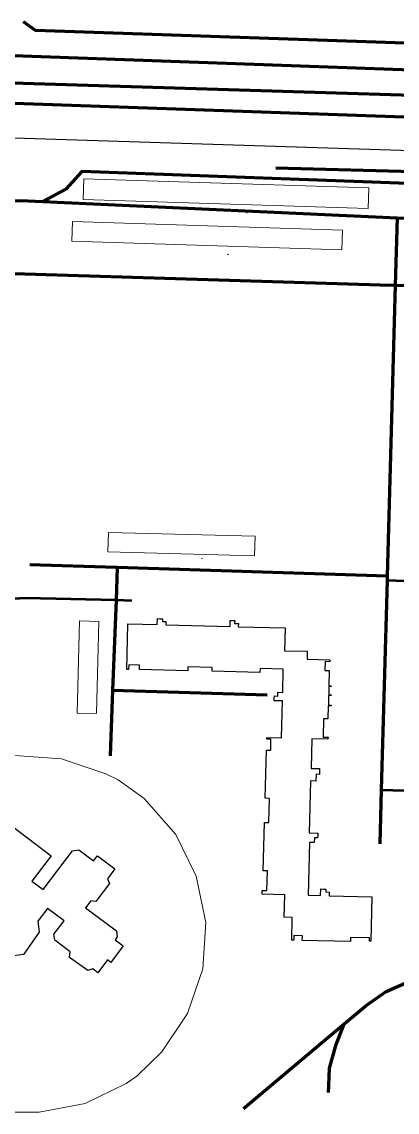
# Model space of a CAD drawing. Header units: centimetres. Extents: x 26.9 to 124.4, y 28.5 to 87.2.
# Drawn here: x 72.9 to 90.2, y 36.9 to 87.2 of the extents above; entities that cross this region are included whole.
import ezdxf
from ezdxf.lldxf.tags import DXFTag

# ---------------------------------------------------------------- set-up
doc = ezdxf.new("R2010")
doc.units = ezdxf.units.CM
doc.header["$MEASUREMENT"] = 0
doc.header["$XCLIPFRAME"] = 0
doc.layers.add('layer 1', color=7, linetype='Continuous')
tags = doc.linetypes.add('New Line13', pattern=[0.5, 0.1, -0.2, 0.1, -0.1]).pattern_tags.tags
tags[10:11] = [DXFTag(74, 4), DXFTag(75, 0), DXFTag(340, '0'), DXFTag(46, 1.0), DXFTag(50, 0.0), DXFTag(44, 0.0), DXFTag(45, 0.0)]
tags[8:9] = [DXFTag(74, 4), DXFTag(75, 0), DXFTag(340, '0'), DXFTag(46, 1.0), DXFTag(50, 0.0), DXFTag(44, 0.0), DXFTag(45, 0.0)]
tags[6:7] = [DXFTag(74, 4), DXFTag(75, 0), DXFTag(340, '0'), DXFTag(46, 1.0), DXFTag(50, 0.0), DXFTag(44, 0.0), DXFTag(45, 0.0)]
tags[4:5] = [DXFTag(74, 4), DXFTag(75, 0), DXFTag(340, '0'), DXFTag(46, 1.0), DXFTag(50, 0.0), DXFTag(44, 0.0), DXFTag(45, 0.0)]
tags = doc.linetypes.add('New Line3', pattern=[0.5, 0.1, -0.2, 0.1, -0.1]).pattern_tags.tags
tags[10:11] = [DXFTag(74, 4), DXFTag(75, 0), DXFTag(340, '0'), DXFTag(46, 1.0), DXFTag(50, 0.0), DXFTag(44, 0.0), DXFTag(45, 0.0)]
tags[8:9] = [DXFTag(74, 4), DXFTag(75, 0), DXFTag(340, '0'), DXFTag(46, 1.0), DXFTag(50, 0.0), DXFTag(44, 0.0), DXFTag(45, 0.0)]
tags[6:7] = [DXFTag(74, 4), DXFTag(75, 0), DXFTag(340, '0'), DXFTag(46, 1.0), DXFTag(50, 0.0), DXFTag(44, 0.0), DXFTag(45, 0.0)]
tags[4:5] = [DXFTag(74, 4), DXFTag(75, 0), DXFTag(340, '0'), DXFTag(46, 1.0), DXFTag(50, 0.0), DXFTag(44, 0.0), DXFTag(45, 0.0)]
tags = doc.linetypes.add('New Line5', pattern=[0.5, 0.1, -0.2, 0.1, -0.1]).pattern_tags.tags
tags[10:11] = [DXFTag(74, 4), DXFTag(75, 0), DXFTag(340, '0'), DXFTag(46, 1.0), DXFTag(50, 0.0), DXFTag(44, 0.0), DXFTag(45, 0.0)]
tags[8:9] = [DXFTag(74, 4), DXFTag(75, 0), DXFTag(340, '0'), DXFTag(46, 1.0), DXFTag(50, 0.0), DXFTag(44, 0.0), DXFTag(45, 0.0)]
tags[6:7] = [DXFTag(74, 4), DXFTag(75, 0), DXFTag(340, '0'), DXFTag(46, 1.0), DXFTag(50, 0.0), DXFTag(44, 0.0), DXFTag(45, 0.0)]
tags[4:5] = [DXFTag(74, 4), DXFTag(75, 0), DXFTag(340, '0'), DXFTag(46, 1.0), DXFTag(50, 0.0), DXFTag(44, 0.0), DXFTag(45, 0.0)]
picture_1 = doc.add_image_def('image28.jpg', size_in_pixel=(25, 33))
picture_2 = doc.add_image_def('image29.jpg', size_in_pixel=(25, 33))
picture_3 = doc.add_image_def('image37.jpg', size_in_pixel=(25, 33))
picture_4 = doc.add_image_def('image46.jpg', size_in_pixel=(25, 33))

msp = doc.modelspace()

# ---------------------------------------------------------------- linework, layer by layer
at = {"layer": 'layer 1', "color": 7, "lineweight": 120}
for points, knots in [([(118.405, 85.247), (118.405, 85.247), (73.51, 86.793), (73.51, 86.793), (73.51, 86.793), (73.51, 86.793), (72.956, 87.194), (72.956, 87.194)], [0, 0, 0, 0, 0.333333, 0.333333, 0.333333, 0.333333, 1, 1, 1, 1]), ([(119.642, 78.683), (119.642, 78.683), (109.536, 79.029), (109.536, 79.029), (109.536, 79.029), (109.536, 79.029), (75.654, 80.284), (75.654, 80.284), (75.654, 80.284), (75.654, 80.284), (74.906, 79.465), (74.906, 79.465), (74.906, 79.465), (74.906, 79.465), (73.855, 78.901), (73.855, 78.901)], [0, 0, 0, 0, 0.2, 0.2, 0.2, 0.2, 0.4, 0.4, 0.4, 0.4, 0.6, 0.6, 0.6, 0.6, 1, 1, 1, 1]), ([(33.623, 76.309), (33.623, 76.309), (35.401, 76.393), (35.401, 76.393), (35.401, 76.393), (35.401, 76.393), (38.679, 76.619), (38.679, 76.619), (38.679, 76.619), (38.679, 76.619), (46.689, 76.371), (46.689, 76.371), (46.689, 76.371), (46.689, 76.371), (65.884, 75.78), (65.884, 75.78), (65.884, 75.78), (65.884, 75.78), (70.02, 75.645), (70.02, 75.645), (70.02, 75.645), (70.02, 75.645), (89.423, 75.052), (89.423, 75.052), (89.423, 75.052), (89.423, 75.052), (90.117, 75.031), (90.117, 75.031), (90.117, 75.031), (90.117, 75.031), (91.102, 75), (91.102, 75), (91.102, 75), (91.102, 75), (100.907, 74.697), (100.907, 74.697), (100.907, 74.697), (100.907, 74.697), (106.338, 74.53), (106.338, 74.53), (106.338, 74.53), (106.338, 74.53), (120.588, 73.664), (120.588, 73.664)], [0, 0, 0, 0, 0.083333, 0.083333, 0.083333, 0.083333, 0.166667, 0.166667, 0.166667, 0.166667, 0.25, 0.25, 0.25, 0.25, 0.333333, 0.333333, 0.333333, 0.333333, 0.416667, 0.416667, 0.416667, 0.416667, 0.5, 0.5, 0.5, 0.5, 0.583333, 0.583333, 0.583333, 0.583333, 0.666667, 0.666667, 0.666667, 0.666667, 0.75, 0.75, 0.75, 0.75, 0.833333, 0.833333, 0.833333, 0.833333, 1, 1, 1, 1]), ([(83.116, 37.02), (83.116, 37.02), (87.761, 40.929), (87.761, 40.929), (87.761, 40.929), (87.761, 40.929), (88.78, 41.787), (88.78, 41.787), (88.78, 41.787), (88.78, 41.787), (89.701, 42.427), (89.701, 42.427), (89.701, 42.427), (89.701, 42.427), (90.579, 42.806), (90.579, 42.806), (90.579, 42.806), (90.579, 42.806), (91.843, 43.005), (91.843, 43.005), (91.843, 43.005), (91.843, 43.005), (91.936, 43.021), (91.936, 43.021), (91.936, 43.021), (91.936, 43.021), (96.122, 42.916), (96.122, 42.916), (96.122, 42.916), (96.122, 42.916), (98.586, 42.855), (98.586, 42.855), (98.586, 42.855), (98.586, 42.855), (103.202, 42.739), (103.202, 42.739), (103.202, 42.739), (103.202, 42.739), (109.815, 42.245), (109.815, 42.245), (109.815, 42.245), (109.815, 42.245), (109.981, 42.084), (109.981, 42.084)], [0, 0, 0, 0, 0.083333, 0.083333, 0.083333, 0.083333, 0.166667, 0.166667, 0.166667, 0.166667, 0.25, 0.25, 0.25, 0.25, 0.333333, 0.333333, 0.333333, 0.333333, 0.416667, 0.416667, 0.416667, 0.416667, 0.5, 0.5, 0.5, 0.5, 0.583333, 0.583333, 0.583333, 0.583333, 0.666667, 0.666667, 0.666667, 0.666667, 0.75, 0.75, 0.75, 0.75, 0.833333, 0.833333, 0.833333, 0.833333, 1, 1, 1, 1]), ([(87.04, 37.759), (87.04, 37.759), (87.052, 38.075), (87.052, 38.075), (87.052, 38.075), (87.052, 38.075), (87.086, 38.88), (87.086, 38.88), (87.086, 38.88), (87.086, 38.88), (87.397, 39.976), (87.397, 39.976), (87.397, 39.976), (87.397, 39.976), (87.761, 40.929), (87.761, 40.929)], [0, 0, 0, 0, 0.2, 0.2, 0.2, 0.2, 0.4, 0.4, 0.4, 0.4, 0.6, 0.6, 0.6, 0.6, 1, 1, 1, 1])]:
    msp.add_open_spline(points, degree=3, knots=knots, dxfattribs=at)
at = {"layer": 'layer 1', "color": 44, "lineweight": 211}
for points in [[(118.647, 83.96), (118.647, 83.96), (70.333, 85.7), (70.333, 85.7)], [(70.32, 83.52), (70.32, 83.52), (119.052, 81.811), (119.052, 81.811)]]:
    msp.add_open_spline(points, degree=3, dxfattribs=at)
at = {"layer": 'layer 1', "color": 41, "lineweight": 211}
for points in [[(118.647, 83.96), (118.647, 83.96), (70.333, 85.7), (70.333, 85.7)], [(70.32, 83.52), (70.32, 83.52), (119.052, 81.811), (119.052, 81.811)]]:
    msp.add_open_spline(points, degree=3, dxfattribs=at)
at = {"layer": 'layer 1', "color": 7, "lineweight": 70}
msp.add_open_spline([(118.84, 82.937), (118.84, 82.937), (59.959, 84.744), (59.959, 84.744)], degree=3, dxfattribs=at)
msp.add_open_spline([(118.84, 82.937), (118.84, 82.937), (59.959, 84.744), (59.959, 84.744)], degree=3, dxfattribs=at)
at = {"layer": 'layer 1', "color": 9, "lineweight": 25}
msp.add_open_spline([(119.332, 80.33), (119.332, 80.33), (71.539, 81.85), (71.539, 81.85), (71.539, 81.85), (71.539, 81.85), (49.501, 82.772), (49.501, 82.772)], degree=3, knots=[0, 0, 0, 0, 0.333333, 0.333333, 0.333333, 0.333333, 1, 1, 1, 1], dxfattribs=at)
at = {"layer": 'layer 1', "color": 96, "lineweight": 211}
msp.add_open_spline([(84.605, 80.459), (84.605, 80.459), (103.071, 79.963), (103.071, 79.963)], degree=3, dxfattribs=at)
at = {"layer": 'layer 1', "color": 9, "lineweight": 211}
for points, knots in [([(39.06, 79.725), (39.06, 79.725), (65.695, 79.05), (65.695, 79.05), (65.695, 79.05), (65.695, 79.05), (70.108, 78.884), (70.108, 78.884), (70.108, 78.884), (70.108, 78.884), (72.8, 78.945), (72.8, 78.945), (72.8, 78.945), (72.8, 78.945), (73.855, 78.901), (73.855, 78.901), (73.855, 78.901), (73.855, 78.901), (90.203, 78.144), (90.203, 78.144), (90.203, 78.144), (90.203, 78.144), (93.857, 78.03), (93.857, 78.03), (93.857, 78.03), (93.857, 78.03), (100.314, 77.832), (100.314, 77.832), (100.314, 77.832), (100.314, 77.832), (106.423, 77.643), (106.423, 77.643), (106.423, 77.643), (106.423, 77.643), (120.009, 76.736), (120.009, 76.736)], [0, 0, 0, 0, 0.1, 0.1, 0.1, 0.1, 0.2, 0.2, 0.2, 0.2, 0.3, 0.3, 0.3, 0.3, 0.4, 0.4, 0.4, 0.4, 0.5, 0.5, 0.5, 0.5, 0.6, 0.6, 0.6, 0.6, 0.7, 0.7, 0.7, 0.7, 0.8, 0.8, 0.8, 0.8, 1, 1, 1, 1]), ([(90.203, 78.144), (90.203, 78.144), (90.117, 75.031), (90.117, 75.031), (90.117, 75.031), (90.117, 75.031), (89.946, 68.857), (89.946, 68.857), (89.946, 68.857), (89.946, 68.857), (89.746, 61.602), (89.746, 61.602), (89.746, 61.602), (89.746, 61.602), (89.74, 61.403), (89.74, 61.403), (89.74, 61.403), (89.74, 61.403), (89.474, 51.73), (89.474, 51.73), (89.474, 51.73), (89.474, 51.73), (89.406, 49.248), (89.406, 49.248)], [0, 0, 0, 0, 0.142857, 0.142857, 0.142857, 0.142857, 0.285714, 0.285714, 0.285714, 0.285714, 0.428571, 0.428571, 0.428571, 0.428571, 0.571429, 0.571429, 0.571429, 0.571429, 0.714286, 0.714286, 0.714286, 0.714286, 1, 1, 1, 1]), ([(89.746, 61.602), (89.746, 61.602), (77.286, 62.002), (77.286, 62.002), (77.286, 62.002), (77.286, 62.002), (76.742, 62.019), (76.742, 62.019), (76.742, 62.019), (76.742, 62.019), (73.241, 62.131), (73.241, 62.131)], [0, 0, 0, 0, 0.25, 0.25, 0.25, 0.25, 0.5, 0.5, 0.5, 0.5, 1, 1, 1, 1]), ([(77.286, 62.002), (77.286, 62.002), (77.228, 60.487), (77.228, 60.487), (77.228, 60.487), (77.228, 60.487), (77.068, 56.334), (77.068, 56.334), (77.068, 56.334), (77.068, 56.334), (76.952, 53.31), (76.952, 53.31)], [0, 0, 0, 0, 0.25, 0.25, 0.25, 0.25, 0.5, 0.5, 0.5, 0.5, 1, 1, 1, 1])]:
    msp.add_open_spline(points, degree=3, knots=knots, dxfattribs=at)
at = {"layer": 'layer 1', "color": 7, "lineweight": 211}
for points, knots in [([(39.06, 79.725), (39.06, 79.725), (65.695, 79.05), (65.695, 79.05), (65.695, 79.05), (65.695, 79.05), (70.108, 78.884), (70.108, 78.884), (70.108, 78.884), (70.108, 78.884), (72.8, 78.945), (72.8, 78.945), (72.8, 78.945), (72.8, 78.945), (73.855, 78.901), (73.855, 78.901), (73.855, 78.901), (73.855, 78.901), (90.203, 78.144), (90.203, 78.144), (90.203, 78.144), (90.203, 78.144), (93.857, 78.03), (93.857, 78.03), (93.857, 78.03), (93.857, 78.03), (100.314, 77.832), (100.314, 77.832), (100.314, 77.832), (100.314, 77.832), (106.423, 77.643), (106.423, 77.643), (106.423, 77.643), (106.423, 77.643), (120.009, 76.736), (120.009, 76.736)], [0, 0, 0, 0, 0.1, 0.1, 0.1, 0.1, 0.2, 0.2, 0.2, 0.2, 0.3, 0.3, 0.3, 0.3, 0.4, 0.4, 0.4, 0.4, 0.5, 0.5, 0.5, 0.5, 0.6, 0.6, 0.6, 0.6, 0.7, 0.7, 0.7, 0.7, 0.8, 0.8, 0.8, 0.8, 1, 1, 1, 1]), ([(90.203, 78.144), (90.203, 78.144), (90.117, 75.031), (90.117, 75.031), (90.117, 75.031), (90.117, 75.031), (89.946, 68.857), (89.946, 68.857), (89.946, 68.857), (89.946, 68.857), (89.746, 61.602), (89.746, 61.602), (89.746, 61.602), (89.746, 61.602), (89.74, 61.403), (89.74, 61.403), (89.74, 61.403), (89.74, 61.403), (89.474, 51.73), (89.474, 51.73), (89.474, 51.73), (89.474, 51.73), (89.406, 49.248), (89.406, 49.248)], [0, 0, 0, 0, 0.142857, 0.142857, 0.142857, 0.142857, 0.285714, 0.285714, 0.285714, 0.285714, 0.428571, 0.428571, 0.428571, 0.428571, 0.571429, 0.571429, 0.571429, 0.571429, 0.714286, 0.714286, 0.714286, 0.714286, 1, 1, 1, 1]), ([(89.746, 61.602), (89.746, 61.602), (77.286, 62.002), (77.286, 62.002), (77.286, 62.002), (77.286, 62.002), (76.742, 62.019), (76.742, 62.019), (76.742, 62.019), (76.742, 62.019), (73.241, 62.131), (73.241, 62.131)], [0, 0, 0, 0, 0.25, 0.25, 0.25, 0.25, 0.5, 0.5, 0.5, 0.5, 1, 1, 1, 1]), ([(77.286, 62.002), (77.286, 62.002), (77.228, 60.487), (77.228, 60.487), (77.228, 60.487), (77.228, 60.487), (77.068, 56.334), (77.068, 56.334), (77.068, 56.334), (77.068, 56.334), (76.952, 53.31), (76.952, 53.31)], [0, 0, 0, 0, 0.25, 0.25, 0.25, 0.25, 0.5, 0.5, 0.5, 0.5, 1, 1, 1, 1])]:
    msp.add_open_spline(points, degree=3, knots=knots, dxfattribs=at)
at = {"layer": 'layer 1', "color": 35, "lineweight": 9}
for points in [[(75.707, 78.993), (75.707, 78.993), (88.87, 78.579), (88.87, 78.579), (88.87, 78.579), (88.87, 78.579), (88.9, 79.527), (88.9, 79.527), (88.9, 79.527), (88.9, 79.527), (75.737, 79.941), (75.737, 79.941), (75.737, 79.941), (75.737, 79.941), (75.707, 78.993), (75.707, 78.993)], [(75.188, 77.062), (75.188, 77.062), (87.66, 76.669), (87.66, 76.669), (87.66, 76.669), (87.66, 76.669), (87.687, 77.575), (87.687, 77.575), (87.687, 77.575), (87.687, 77.575), (75.216, 77.968), (75.216, 77.968), (75.216, 77.968), (75.216, 77.968), (75.188, 77.062), (75.188, 77.062)], [(76.854, 62.72), (76.854, 62.72), (83.622, 62.547), (83.622, 62.547), (83.622, 62.547), (83.622, 62.547), (83.645, 63.445), (83.645, 63.445), (83.645, 63.445), (83.645, 63.445), (76.878, 63.618), (76.878, 63.618), (76.878, 63.618), (76.878, 63.618), (76.854, 62.72), (76.854, 62.72)], [(75.437, 55.282), (75.437, 55.282), (76.327, 55.259), (76.327, 55.259), (76.327, 55.259), (76.327, 55.259), (76.436, 59.513), (76.436, 59.513), (76.436, 59.513), (76.436, 59.513), (75.544, 59.536), (75.544, 59.536), (75.544, 59.536), (75.544, 59.536), (75.437, 55.282), (75.437, 55.282)]]:
    msp.add_open_spline(points, degree=3, knots=[0, 0, 0, 0, 0.2, 0.2, 0.2, 0.2, 0.4, 0.4, 0.4, 0.4, 0.6, 0.6, 0.6, 0.6, 1, 1, 1, 1], dxfattribs=at)
at = {"layer": 'layer 1', "color": 11, "linetype": 'New Line3', "lineweight": 53}
msp.add_open_spline([(94.831, 61.221), (94.831, 61.221), (92.983, 61.272), (92.983, 61.272), (92.983, 61.272), (92.983, 61.272), (90.546, 61.37), (90.546, 61.37), (90.546, 61.37), (90.546, 61.37), (89.74, 61.403), (89.74, 61.403)], degree=3, knots=[0, 0, 0, 0, 0.25, 0.25, 0.25, 0.25, 0.5, 0.5, 0.5, 0.5, 1, 1, 1, 1], dxfattribs=at)
at = {"layer": 'layer 1', "color": 11, "linetype": 'New Line13', "lineweight": 53}
msp.add_open_spline([(77.961, 60.455), (77.961, 60.455), (77.228, 60.487), (77.228, 60.487), (77.228, 60.487), (77.228, 60.487), (73.049, 60.592), (73.049, 60.592), (73.049, 60.592), (73.049, 60.592), (71.925, 60.528), (71.925, 60.528), (71.925, 60.528), (71.925, 60.528), (70.476, 60.307), (70.476, 60.307), (70.476, 60.307), (70.476, 60.307), (69.284, 59.966), (69.284, 59.966), (69.284, 59.966), (69.284, 59.966), (67.903, 59.363), (67.903, 59.363), (67.903, 59.363), (67.903, 59.363), (66.455, 58.481), (66.455, 58.481), (66.455, 58.481), (66.455, 58.481), (65.905, 58.019), (65.905, 58.019), (65.905, 58.019), (65.905, 58.019), (57.405, 49.003), (57.405, 49.003), (57.405, 49.003), (57.405, 49.003), (56.603, 48.153), (56.603, 48.153)], degree=3, knots=[0, 0, 0, 0, 0.090909, 0.090909, 0.090909, 0.090909, 0.181818, 0.181818, 0.181818, 0.181818, 0.272727, 0.272727, 0.272727, 0.272727, 0.363636, 0.363636, 0.363636, 0.363636, 0.454545, 0.454545, 0.454545, 0.454545, 0.545455, 0.545455, 0.545455, 0.545455, 0.636364, 0.636364, 0.636364, 0.636364, 0.727273, 0.727273, 0.727273, 0.727273, 0.818182, 0.818182, 0.818182, 0.818182, 1, 1, 1, 1], dxfattribs=at)
at = {"layer": 'layer 1', "color": 253, "lineweight": 25}
for points, knots in [([(77.728, 57.289), (77.728, 57.289), (77.811, 57.287), (77.811, 57.287), (77.811, 57.287), (77.811, 57.287), (77.816, 57.502), (77.816, 57.502), (77.816, 57.502), (77.816, 57.502), (78.31, 57.49), (78.31, 57.49), (78.31, 57.49), (78.31, 57.49), (78.304, 57.289), (78.304, 57.289), (78.304, 57.289), (78.304, 57.289), (80.539, 57.234), (80.539, 57.234), (80.539, 57.234), (80.539, 57.234), (80.546, 57.418), (80.546, 57.418), (80.546, 57.418), (80.546, 57.418), (81.665, 57.39), (81.665, 57.39), (81.665, 57.39), (81.665, 57.39), (81.661, 57.208), (81.661, 57.208), (81.661, 57.208), (81.661, 57.208), (83.874, 57.153), (83.874, 57.153), (83.874, 57.153), (83.874, 57.153), (83.878, 57.337), (83.878, 57.337), (83.878, 57.337), (83.878, 57.337), (84.951, 57.31), (84.951, 57.31), (84.951, 57.31), (84.951, 57.31), (84.924, 56.238), (84.924, 56.238), (84.924, 56.238), (84.924, 56.238), (84.7, 56.243), (84.7, 56.243), (84.7, 56.243), (84.7, 56.243), (84.695, 56.065), (84.695, 56.065), (84.695, 56.065), (84.695, 56.065), (84.539, 56.069), (84.539, 56.069), (84.539, 56.069), (84.539, 56.069), (84.536, 55.976), (84.536, 55.976), (84.536, 55.976), (84.536, 55.976), (84.533, 55.853), (84.533, 55.853), (84.533, 55.853), (84.533, 55.853), (84.915, 55.844), (84.915, 55.844), (84.915, 55.844), (84.915, 55.844), (84.874, 54.132), (84.874, 54.132), (84.874, 54.132), (84.874, 54.132), (84.197, 54.149), (84.197, 54.149), (84.197, 54.149), (84.197, 54.149), (84.195, 54.073), (84.195, 54.073), (84.195, 54.073), (84.195, 54.073), (84.382, 54.069), (84.382, 54.069), (84.382, 54.069), (84.382, 54.069), (84.37, 53.561), (84.37, 53.561), (84.37, 53.561), (84.37, 53.561), (84.169, 53.566), (84.169, 53.566), (84.169, 53.566), (84.169, 53.566), (84.114, 51.347), (84.114, 51.347), (84.114, 51.347), (84.114, 51.347), (84.309, 51.341), (84.309, 51.341), (84.309, 51.341), (84.309, 51.341), (84.281, 50.224), (84.281, 50.224), (84.281, 50.224), (84.281, 50.224), (84.078, 50.229), (84.078, 50.229), (84.078, 50.229), (84.078, 50.229), (84.024, 47.995), (84.024, 47.995), (84.024, 47.995), (84.024, 47.995), (84.218, 47.991), (84.218, 47.991), (84.218, 47.991), (84.218, 47.991), (84.196, 47.084), (84.196, 47.084), (84.196, 47.084), (84.196, 47.084), (83.973, 47.088), (83.973, 47.088), (83.973, 47.088), (83.973, 47.088), (83.969, 46.92), (83.969, 46.92), (83.969, 46.92), (83.969, 46.92), (85.014, 46.895), (85.014, 46.895), (85.014, 46.895), (85.014, 46.895), (84.987, 45.853), (84.987, 45.853), (84.987, 45.853), (84.987, 45.853), (85.365, 45.842), (85.365, 45.842), (85.365, 45.842), (85.365, 45.842), (85.339, 44.804), (85.339, 44.804), (85.339, 44.804), (85.339, 44.804), (85.436, 44.801), (85.436, 44.801), (85.436, 44.801), (85.436, 44.801), (85.441, 45.005), (85.441, 45.005), (85.441, 45.005), (85.441, 45.005), (85.83, 44.996), (85.83, 44.996), (85.83, 44.996), (85.83, 44.996), (85.825, 44.787), (85.825, 44.787), (85.825, 44.787), (85.825, 44.787), (88.056, 44.733), (88.056, 44.733), (88.056, 44.733), (88.056, 44.733), (88.06, 44.926), (88.06, 44.926), (88.06, 44.926), (88.06, 44.926), (88.934, 44.904), (88.934, 44.904), (88.934, 44.904), (88.934, 44.904), (88.929, 44.754), (88.929, 44.754), (88.929, 44.754), (88.929, 44.754), (88.991, 44.754), (88.991, 44.754), (88.991, 44.754), (88.991, 44.754), (89.04, 46.796), (89.04, 46.796), (89.04, 46.796), (89.04, 46.796), (87.067, 46.846), (87.067, 46.846), (87.067, 46.846), (87.067, 46.846), (87.072, 47.019), (87.072, 47.019), (87.072, 47.019), (87.072, 47.019), (86.909, 47.022), (86.909, 47.022), (86.909, 47.022), (86.909, 47.022), (86.912, 47.154), (86.912, 47.154), (86.912, 47.154), (86.912, 47.154), (86.805, 47.155), (86.805, 47.155), (86.805, 47.155), (86.805, 47.155), (86.68, 47.16), (86.68, 47.16), (86.68, 47.16), (86.68, 47.16), (86.672, 46.857), (86.672, 46.857), (86.672, 46.857), (86.672, 46.857), (86.106, 46.872), (86.106, 46.872), (86.106, 46.872), (86.106, 46.872), (86.166, 49.303), (86.166, 49.303), (86.166, 49.303), (86.166, 49.303), (86.383, 49.298), (86.383, 49.298), (86.383, 49.298), (86.383, 49.298), (86.389, 49.528), (86.389, 49.528), (86.389, 49.528), (86.389, 49.528), (86.536, 49.525), (86.536, 49.525), (86.536, 49.525), (86.536, 49.525), (86.538, 49.621), (86.538, 49.621), (86.538, 49.621), (86.538, 49.621), (86.541, 49.742), (86.541, 49.742), (86.541, 49.742), (86.541, 49.742), (86.148, 49.752), (86.148, 49.752), (86.148, 49.752), (86.148, 49.752), (86.207, 52.151), (86.207, 52.151), (86.207, 52.151), (86.207, 52.151), (86.459, 52.144), (86.459, 52.144), (86.459, 52.144), (86.459, 52.144), (86.468, 52.453), (86.468, 52.453), (86.468, 52.453), (86.468, 52.453), (86.617, 52.45), (86.617, 52.45), (86.617, 52.45), (86.617, 52.45), (86.621, 52.586), (86.621, 52.586), (86.621, 52.586), (86.621, 52.586), (86.624, 52.719), (86.624, 52.719), (86.624, 52.719), (86.624, 52.719), (86.233, 52.729), (86.233, 52.729), (86.233, 52.729), (86.233, 52.729), (86.267, 54.099), (86.267, 54.099), (86.267, 54.099), (86.267, 54.099), (87.013, 54.08), (87.013, 54.08), (87.013, 54.08), (87.013, 54.08), (87.015, 54.161), (87.015, 54.161), (87.015, 54.161), (87.015, 54.161), (86.788, 54.165), (86.788, 54.165), (86.788, 54.165), (86.788, 54.165), (86.808, 55.022), (86.808, 55.022), (86.808, 55.022), (86.808, 55.022), (87.011, 55.018), (87.011, 55.018), (87.011, 55.018), (87.011, 55.018), (87.027, 55.621), (87.027, 55.621), (87.027, 55.621), (87.027, 55.621), (87.158, 55.617), (87.158, 55.617), (87.158, 55.617), (87.158, 55.617), (87.159, 55.649), (87.159, 55.649), (87.159, 55.649), (87.159, 55.649), (87.033, 55.653), (87.033, 55.653), (87.033, 55.653), (87.033, 55.653), (87.043, 56.09), (87.043, 56.09), (87.043, 56.09), (87.043, 56.09), (87.155, 56.088), (87.155, 56.088), (87.155, 56.088), (87.155, 56.088), (87.156, 56.121), (87.156, 56.121), (87.156, 56.121), (87.156, 56.121), (87.046, 56.124), (87.046, 56.124), (87.046, 56.124), (87.046, 56.124), (87.055, 56.506), (87.055, 56.506), (87.055, 56.506), (87.055, 56.506), (87.158, 56.503), (87.158, 56.503), (87.158, 56.503), (87.158, 56.503), (87.158, 56.539), (87.158, 56.539), (87.158, 56.539), (87.158, 56.539), (87.052, 56.54), (87.052, 56.54), (87.052, 56.54), (87.052, 56.54), (87.069, 57.239), (87.069, 57.239), (87.069, 57.239), (87.069, 57.239), (86.872, 57.245), (86.872, 57.245), (86.872, 57.245), (86.872, 57.245), (86.882, 57.658), (86.882, 57.658), (86.882, 57.658), (86.882, 57.658), (87.095, 57.653), (87.095, 57.653), (87.095, 57.653), (87.095, 57.653), (87.097, 57.739), (87.097, 57.739), (87.097, 57.739), (87.097, 57.739), (86.047, 57.763), (86.047, 57.763), (86.047, 57.763), (86.047, 57.763), (86.057, 58.135), (86.057, 58.135), (86.057, 58.135), (86.057, 58.135), (85.008, 58.159), (85.008, 58.159), (85.008, 58.159), (85.008, 58.159), (85.034, 59.212), (85.034, 59.212), (85.034, 59.212), (85.034, 59.212), (82.872, 59.266), (82.872, 59.266), (82.872, 59.266), (82.872, 59.266), (82.876, 59.411), (82.876, 59.411), (82.876, 59.411), (82.876, 59.411), (82.704, 59.414), (82.704, 59.414), (82.704, 59.414), (82.704, 59.414), (82.708, 59.553), (82.708, 59.553), (82.708, 59.553), (82.708, 59.553), (82.583, 59.555), (82.583, 59.555), (82.583, 59.555), (82.583, 59.555), (82.497, 59.558), (82.497, 59.558), (82.497, 59.558), (82.497, 59.558), (82.491, 59.277), (82.491, 59.277), (82.491, 59.277), (82.491, 59.277), (79.522, 59.35), (79.522, 59.35), (79.522, 59.35), (79.522, 59.35), (79.525, 59.503), (79.525, 59.503), (79.525, 59.503), (79.525, 59.503), (79.371, 59.507), (79.371, 59.507), (79.371, 59.507), (79.371, 59.507), (79.374, 59.635), (79.374, 59.635), (79.374, 59.635), (79.374, 59.635), (79.249, 59.638), (79.249, 59.638), (79.249, 59.638), (79.249, 59.638), (79.137, 59.64), (79.137, 59.64), (79.137, 59.64), (79.137, 59.64), (79.131, 59.364), (79.131, 59.364), (79.131, 59.364), (79.131, 59.364), (77.78, 59.398), (77.78, 59.398), (77.78, 59.398), (77.78, 59.398), (77.728, 57.289), (77.728, 57.289)], [0, 0, 0, 0, 0.00885, 0.00885, 0.00885, 0.00885, 0.017699, 0.017699, 0.017699, 0.017699, 0.026549, 0.026549, 0.026549, 0.026549, 0.035398, 0.035398, 0.035398, 0.035398, 0.044248, 0.044248, 0.044248, 0.044248, 0.053097, 0.053097, 0.053097, 0.053097, 0.061947, 0.061947, 0.061947, 0.061947, 0.070796, 0.070796, 0.070796, 0.070796, 0.079646, 0.079646, 0.079646, 0.079646, 0.088496, 0.088496, 0.088496, 0.088496, 0.097345, 0.097345, 0.097345, 0.097345, 0.106195, 0.106195, 0.106195, 0.106195, 0.115044, 0.115044, 0.115044, 0.115044, 0.123894, 0.123894, 0.123894, 0.123894, 0.132743, 0.132743, 0.132743, 0.132743, 0.141593, 0.141593, 0.141593, 0.141593, 0.150442, 0.150442, 0.150442, 0.150442, 0.159292, 0.159292, 0.159292, 0.159292, 0.168142, 0.168142, 0.168142, 0.168142, 0.176991, 0.176991, 0.176991, 0.176991, 0.185841, 0.185841, 0.185841, 0.185841, 0.19469, 0.19469, 0.19469, 0.19469, 0.20354, 0.20354, 0.20354, 0.20354, 0.212389, 0.212389, 0.212389, 0.212389, 0.221239, 0.221239, 0.221239, 0.221239, 0.230088, 0.230088, 0.230088, 0.230088, 0.238938, 0.238938, 0.238938, 0.238938, 0.247788, 0.247788, 0.247788, 0.247788, 0.256637, 0.256637, 0.256637, 0.256637, 0.265487, 0.265487, 0.265487, 0.265487, 0.274336, 0.274336, 0.274336, 0.274336, 0.283186, 0.283186, 0.283186, 0.283186, 0.292035, 0.292035, 0.292035, 0.292035, 0.300885, 0.300885, 0.300885, 0.300885, 0.309735, 0.309735, 0.309735, 0.309735, 0.318584, 0.318584, 0.318584, 0.318584, 0.327434, 0.327434, 0.327434, 0.327434, 0.336283, 0.336283, 0.336283, 0.336283, 0.345133, 0.345133, 0.345133, 0.345133, 0.353982, 0.353982, 0.353982, 0.353982, 0.362832, 0.362832, 0.362832, 0.362832, 0.371681, 0.371681, 0.371681, 0.371681, 0.380531, 0.380531, 0.380531, 0.380531, 0.389381, 0.389381, 0.389381, 0.389381, 0.39823, 0.39823, 0.39823, 0.39823, 0.40708, 0.40708, 0.40708, 0.40708, 0.415929, 0.415929, 0.415929, 0.415929, 0.424779, 0.424779, 0.424779, 0.424779, 0.433628, 0.433628, 0.433628, 0.433628, 0.442478, 0.442478, 0.442478, 0.442478, 0.451327, 0.451327, 0.451327, 0.451327, 0.460177, 0.460177, 0.460177, 0.460177, 0.469027, 0.469027, 0.469027, 0.469027, 0.477876, 0.477876, 0.477876, 0.477876, 0.486726, 0.486726, 0.486726, 0.486726, 0.495575, 0.495575, 0.495575, 0.495575, 0.504425, 0.504425, 0.504425, 0.504425, 0.513274, 0.513274, 0.513274, 0.513274, 0.522124, 0.522124, 0.522124, 0.522124, 0.530973, 0.530973, 0.530973, 0.530973, 0.539823, 0.539823, 0.539823, 0.539823, 0.548673, 0.548673, 0.548673, 0.548673, 0.557522, 0.557522, 0.557522, 0.557522, 0.566372, 0.566372, 0.566372, 0.566372, 0.575221, 0.575221, 0.575221, 0.575221, 0.584071, 0.584071, 0.584071, 0.584071, 0.59292, 0.59292, 0.59292, 0.59292, 0.60177, 0.60177, 0.60177, 0.60177, 0.610619, 0.610619, 0.610619, 0.610619, 0.619469, 0.619469, 0.619469, 0.619469, 0.628319, 0.628319, 0.628319, 0.628319, 0.637168, 0.637168, 0.637168, 0.637168, 0.646018, 0.646018, 0.646018, 0.646018, 0.654867, 0.654867, 0.654867, 0.654867, 0.663717, 0.663717, 0.663717, 0.663717, 0.672566, 0.672566, 0.672566, 0.672566, 0.681416, 0.681416, 0.681416, 0.681416, 0.690265, 0.690265, 0.690265, 0.690265, 0.699115, 0.699115, 0.699115, 0.699115, 0.707965, 0.707965, 0.707965, 0.707965, 0.716814, 0.716814, 0.716814, 0.716814, 0.725664, 0.725664, 0.725664, 0.725664, 0.734513, 0.734513, 0.734513, 0.734513, 0.743363, 0.743363, 0.743363, 0.743363, 0.752212, 0.752212, 0.752212, 0.752212, 0.761062, 0.761062, 0.761062, 0.761062, 0.769912, 0.769912, 0.769912, 0.769912, 0.778761, 0.778761, 0.778761, 0.778761, 0.787611, 0.787611, 0.787611, 0.787611, 0.79646, 0.79646, 0.79646, 0.79646, 0.80531, 0.80531, 0.80531, 0.80531, 0.814159, 0.814159, 0.814159, 0.814159, 0.823009, 0.823009, 0.823009, 0.823009, 0.831858, 0.831858, 0.831858, 0.831858, 0.840708, 0.840708, 0.840708, 0.840708, 0.849558, 0.849558, 0.849558, 0.849558, 0.858407, 0.858407, 0.858407, 0.858407, 0.867257, 0.867257, 0.867257, 0.867257, 0.876106, 0.876106, 0.876106, 0.876106, 0.884956, 0.884956, 0.884956, 0.884956, 0.893805, 0.893805, 0.893805, 0.893805, 0.902655, 0.902655, 0.902655, 0.902655, 0.911504, 0.911504, 0.911504, 0.911504, 0.920354, 0.920354, 0.920354, 0.920354, 0.929204, 0.929204, 0.929204, 0.929204, 0.938053, 0.938053, 0.938053, 0.938053, 0.946903, 0.946903, 0.946903, 0.946903, 0.955752, 0.955752, 0.955752, 0.955752, 0.964602, 0.964602, 0.964602, 0.964602, 0.973451, 0.973451, 0.973451, 0.973451, 0.982301, 0.982301, 0.982301, 0.982301, 1, 1, 1, 1]), ([(67.715, 43.074), (67.715, 43.074), (68.476, 42.499), (68.476, 42.499), (68.476, 42.499), (68.476, 42.499), (68.594, 42.659), (68.594, 42.659), (68.594, 42.659), (68.594, 42.659), (69.182, 42.214), (69.182, 42.214), (69.182, 42.214), (69.182, 42.214), (69.377, 42.475), (69.377, 42.475), (69.377, 42.475), (69.377, 42.475), (69.604, 42.465), (69.604, 42.465), (69.604, 42.465), (69.604, 42.465), (70.233, 43.297), (70.233, 43.297), (70.233, 43.297), (70.233, 43.297), (70.16, 43.51), (70.16, 43.51), (70.16, 43.51), (70.16, 43.51), (70.689, 44.214), (70.689, 44.214), (70.689, 44.214), (70.689, 44.214), (70.662, 44.465), (70.662, 44.465), (70.662, 44.465), (70.662, 44.465), (69.993, 44.97), (69.993, 44.97), (69.993, 44.97), (69.993, 44.97), (70.58, 45.747), (70.58, 45.747), (70.58, 45.747), (70.58, 45.747), (71.163, 45.313), (71.163, 45.313), (71.163, 45.313), (71.163, 45.313), (71.246, 44.786), (71.246, 44.786), (71.246, 44.786), (71.246, 44.786), (72.259, 44.036), (72.259, 44.036), (72.259, 44.036), (72.259, 44.036), (72.951, 44.131), (72.951, 44.131), (72.951, 44.131), (72.951, 44.131), (73.682, 45.17), (73.682, 45.17), (73.682, 45.17), (73.682, 45.17), (73.623, 45.673), (73.623, 45.673), (73.623, 45.673), (73.623, 45.673), (74.066, 46.263), (74.066, 46.263), (74.066, 46.263), (74.066, 46.263), (74.828, 45.689), (74.828, 45.689), (74.828, 45.689), (74.828, 45.689), (74.364, 45.074), (74.364, 45.074), (74.364, 45.074), (74.364, 45.074), (74.396, 44.801), (74.396, 44.801), (74.396, 44.801), (74.396, 44.801), (75.105, 44.265), (75.105, 44.265), (75.105, 44.265), (75.105, 44.265), (75.08, 43.999), (75.08, 43.999), (75.08, 43.999), (75.08, 43.999), (75.932, 43.391), (75.932, 43.391), (75.932, 43.391), (75.932, 43.391), (76.154, 43.475), (76.154, 43.475), (76.154, 43.475), (76.154, 43.475), (76.395, 43.295), (76.395, 43.295), (76.395, 43.295), (76.395, 43.295), (76.839, 43.882), (76.839, 43.882), (76.839, 43.882), (76.839, 43.882), (76.989, 43.768), (76.989, 43.768), (76.989, 43.768), (76.989, 43.768), (77.564, 44.529), (77.564, 44.529), (77.564, 44.529), (77.564, 44.529), (77.182, 44.818), (77.182, 44.818), (77.182, 44.818), (77.182, 44.818), (77.285, 44.952), (77.285, 44.952), (77.285, 44.952), (77.285, 44.952), (77.244, 45.22), (77.244, 45.22), (77.244, 45.22), (77.244, 45.22), (75.825, 46.293), (75.825, 46.293), (75.825, 46.293), (75.825, 46.293), (76.062, 46.607), (76.062, 46.607), (76.062, 46.607), (76.062, 46.607), (76.296, 46.582), (76.296, 46.582), (76.296, 46.582), (76.296, 46.582), (76.92, 47.408), (76.92, 47.408), (76.92, 47.408), (76.92, 47.408), (76.83, 47.627), (76.83, 47.627), (76.83, 47.627), (76.83, 47.627), (77.176, 48.084), (77.176, 48.084), (77.176, 48.084), (77.176, 48.084), (76.373, 48.689), (76.373, 48.689), (76.373, 48.689), (76.373, 48.689), (76.193, 48.454), (76.193, 48.454), (76.193, 48.454), (76.193, 48.454), (75.51, 48.97), (75.51, 48.97), (75.51, 48.97), (75.51, 48.97), (75.218, 48.925), (75.218, 48.925), (75.218, 48.925), (75.218, 48.925), (73.865, 47.134), (73.865, 47.134), (73.865, 47.134), (73.865, 47.134), (73.346, 47.524), (73.346, 47.524), (73.346, 47.524), (73.346, 47.524), (74.229, 48.696), (74.229, 48.696), (74.229, 48.696), (74.229, 48.696), (71.65, 50.644), (71.65, 50.644), (71.65, 50.644), (71.65, 50.644), (69.694, 48.049), (69.694, 48.049), (69.694, 48.049), (69.694, 48.049), (70.877, 47.157), (70.877, 47.157), (70.877, 47.157), (70.877, 47.157), (70.471, 46.618), (70.471, 46.618), (70.471, 46.618), (70.471, 46.618), (68.812, 47.87), (68.812, 47.87), (68.812, 47.87), (68.812, 47.87), (68.545, 47.823), (68.545, 47.823), (68.545, 47.823), (68.545, 47.823), (68.011, 47.116), (68.011, 47.116), (68.011, 47.116), (68.011, 47.116), (67.641, 47.396), (67.641, 47.396), (67.641, 47.396), (67.641, 47.396), (67.079, 46.648), (67.079, 46.648), (67.079, 46.648), (67.079, 46.648), (67.471, 46.352), (67.471, 46.352), (67.471, 46.352), (67.471, 46.352), (67.466, 46.074), (67.466, 46.074), (67.466, 46.074), (67.466, 46.074), (68.286, 45.455), (68.286, 45.455), (68.286, 45.455), (68.286, 45.455), (68.541, 45.545), (68.541, 45.545), (68.541, 45.545), (68.541, 45.545), (68.888, 45.285), (68.888, 45.285), (68.888, 45.285), (68.888, 45.285), (67.815, 43.861), (67.815, 43.861), (67.815, 43.861), (67.815, 43.861), (67.857, 43.561), (67.857, 43.561), (67.857, 43.561), (67.857, 43.561), (68.001, 43.453), (68.001, 43.453), (68.001, 43.453), (68.001, 43.453), (67.715, 43.074), (67.715, 43.074)], [0, 0, 0, 0, 0.015625, 0.015625, 0.015625, 0.015625, 0.03125, 0.03125, 0.03125, 0.03125, 0.046875, 0.046875, 0.046875, 0.046875, 0.0625, 0.0625, 0.0625, 0.0625, 0.078125, 0.078125, 0.078125, 0.078125, 0.09375, 0.09375, 0.09375, 0.09375, 0.109375, 0.109375, 0.109375, 0.109375, 0.125, 0.125, 0.125, 0.125, 0.140625, 0.140625, 0.140625, 0.140625, 0.15625, 0.15625, 0.15625, 0.15625, 0.171875, 0.171875, 0.171875, 0.171875, 0.1875, 0.1875, 0.1875, 0.1875, 0.203125, 0.203125, 0.203125, 0.203125, 0.21875, 0.21875, 0.21875, 0.21875, 0.234375, 0.234375, 0.234375, 0.234375, 0.25, 0.25, 0.25, 0.25, 0.265625, 0.265625, 0.265625, 0.265625, 0.28125, 0.28125, 0.28125, 0.28125, 0.296875, 0.296875, 0.296875, 0.296875, 0.3125, 0.3125, 0.3125, 0.3125, 0.328125, 0.328125, 0.328125, 0.328125, 0.34375, 0.34375, 0.34375, 0.34375, 0.359375, 0.359375, 0.359375, 0.359375, 0.375, 0.375, 0.375, 0.375, 0.390625, 0.390625, 0.390625, 0.390625, 0.40625, 0.40625, 0.40625, 0.40625, 0.421875, 0.421875, 0.421875, 0.421875, 0.4375, 0.4375, 0.4375, 0.4375, 0.453125, 0.453125, 0.453125, 0.453125, 0.46875, 0.46875, 0.46875, 0.46875, 0.484375, 0.484375, 0.484375, 0.484375, 0.5, 0.5, 0.5, 0.5, 0.515625, 0.515625, 0.515625, 0.515625, 0.53125, 0.53125, 0.53125, 0.53125, 0.546875, 0.546875, 0.546875, 0.546875, 0.5625, 0.5625, 0.5625, 0.5625, 0.578125, 0.578125, 0.578125, 0.578125, 0.59375, 0.59375, 0.59375, 0.59375, 0.609375, 0.609375, 0.609375, 0.609375, 0.625, 0.625, 0.625, 0.625, 0.640625, 0.640625, 0.640625, 0.640625, 0.65625, 0.65625, 0.65625, 0.65625, 0.671875, 0.671875, 0.671875, 0.671875, 0.6875, 0.6875, 0.6875, 0.6875, 0.703125, 0.703125, 0.703125, 0.703125, 0.71875, 0.71875, 0.71875, 0.71875, 0.734375, 0.734375, 0.734375, 0.734375, 0.75, 0.75, 0.75, 0.75, 0.765625, 0.765625, 0.765625, 0.765625, 0.78125, 0.78125, 0.78125, 0.78125, 0.796875, 0.796875, 0.796875, 0.796875, 0.8125, 0.8125, 0.8125, 0.8125, 0.828125, 0.828125, 0.828125, 0.828125, 0.84375, 0.84375, 0.84375, 0.84375, 0.859375, 0.859375, 0.859375, 0.859375, 0.875, 0.875, 0.875, 0.875, 0.890625, 0.890625, 0.890625, 0.890625, 0.90625, 0.90625, 0.90625, 0.90625, 0.921875, 0.921875, 0.921875, 0.921875, 0.9375, 0.9375, 0.9375, 0.9375, 0.953125, 0.953125, 0.953125, 0.953125, 0.96875, 0.96875, 0.96875, 0.96875, 1, 1, 1, 1])]:
    msp.add_open_spline(points, degree=3, knots=knots, dxfattribs=at)
at = {"layer": 'layer 1', "color": 9, "lineweight": 211}
msp.add_open_spline([(77.068, 56.334), (77.068, 56.334), (84.199, 56.123), (84.199, 56.123)], degree=3, dxfattribs=at)
at = {"layer": 'layer 1', "color": 7, "lineweight": 211}
msp.add_open_spline([(77.068, 56.334), (77.068, 56.334), (84.199, 56.123), (84.199, 56.123)], degree=3, dxfattribs=at)
at = {"layer": 'layer 1', "color": 250, "lineweight": 15}
msp.add_open_spline([(64.891, 44.52), (64.891, 44.52), (65.303, 42.411), (65.303, 42.411), (65.303, 42.411), (65.303, 42.411), (66.193, 40.555), (66.193, 40.555), (66.193, 40.555), (66.193, 40.555), (66.679, 39.894), (66.679, 39.894), (66.679, 39.894), (66.679, 39.894), (68.249, 38.401), (68.249, 38.401), (68.249, 38.401), (68.249, 38.401), (70.131, 37.354), (70.131, 37.354), (70.131, 37.354), (70.131, 37.354), (72.241, 36.856), (72.241, 36.856), (72.241, 36.856), (72.241, 36.856), (73.676, 36.855), (73.676, 36.855), (73.676, 36.855), (73.676, 36.855), (75.807, 37.258), (75.807, 37.258), (75.807, 37.258), (75.807, 37.258), (77.699, 38.183), (77.699, 38.183), (77.699, 38.183), (77.699, 38.183), (78.185, 38.522), (78.185, 38.522), (78.185, 38.522), (78.185, 38.522), (79.348, 39.642), (79.348, 39.642), (79.348, 39.642), (79.348, 39.642), (80.527, 41.408), (80.527, 41.408), (80.527, 41.408), (80.527, 41.408), (81.23, 43.478), (81.23, 43.478), (81.23, 43.478), (81.23, 43.478), (81.379, 45.617), (81.379, 45.617), (81.379, 45.617), (81.379, 45.617), (80.933, 47.754), (80.933, 47.754), (80.933, 47.754), (80.933, 47.754), (79.984, 49.679), (79.984, 49.679), (79.984, 49.679), (79.984, 49.679), (78.53, 51.333), (78.53, 51.333), (78.53, 51.333), (78.53, 51.333), (77.331, 52.194), (77.331, 52.194), (77.331, 52.194), (77.331, 52.194), (76.753, 52.479), (76.753, 52.479), (76.753, 52.479), (76.753, 52.479), (74.717, 53.164), (74.717, 53.164), (74.717, 53.164), (74.717, 53.164), (72.554, 53.327), (72.554, 53.327), (72.554, 53.327), (72.554, 53.327), (70.459, 52.903), (70.459, 52.903), (70.459, 52.903), (70.459, 52.903), (68.338, 51.829), (68.338, 51.829), (68.338, 51.829), (68.338, 51.829), (67.925, 51.513), (67.925, 51.513), (67.925, 51.513), (67.925, 51.513), (66.446, 49.948), (66.446, 49.948), (66.446, 49.948), (66.446, 49.948), (65.435, 48.075), (65.435, 48.075), (65.435, 48.075), (65.435, 48.075), (65.041, 46.661), (65.041, 46.661), (65.041, 46.661), (65.041, 46.661), (64.891, 44.52), (64.891, 44.52)], degree=3, knots=[0, 0, 0, 0, 0.034483, 0.034483, 0.034483, 0.034483, 0.068966, 0.068966, 0.068966, 0.068966, 0.103448, 0.103448, 0.103448, 0.103448, 0.137931, 0.137931, 0.137931, 0.137931, 0.172414, 0.172414, 0.172414, 0.172414, 0.206897, 0.206897, 0.206897, 0.206897, 0.241379, 0.241379, 0.241379, 0.241379, 0.275862, 0.275862, 0.275862, 0.275862, 0.310345, 0.310345, 0.310345, 0.310345, 0.344828, 0.344828, 0.344828, 0.344828, 0.37931, 0.37931, 0.37931, 0.37931, 0.413793, 0.413793, 0.413793, 0.413793, 0.448276, 0.448276, 0.448276, 0.448276, 0.482759, 0.482759, 0.482759, 0.482759, 0.517241, 0.517241, 0.517241, 0.517241, 0.551724, 0.551724, 0.551724, 0.551724, 0.586207, 0.586207, 0.586207, 0.586207, 0.62069, 0.62069, 0.62069, 0.62069, 0.655172, 0.655172, 0.655172, 0.655172, 0.689655, 0.689655, 0.689655, 0.689655, 0.724138, 0.724138, 0.724138, 0.724138, 0.758621, 0.758621, 0.758621, 0.758621, 0.793103, 0.793103, 0.793103, 0.793103, 0.827586, 0.827586, 0.827586, 0.827586, 0.862069, 0.862069, 0.862069, 0.862069, 0.896552, 0.896552, 0.896552, 0.896552, 0.931034, 0.931034, 0.931034, 0.931034, 1, 1, 1, 1], dxfattribs=at)
at = {"layer": 'layer 1', "color": 11, "linetype": 'New Line5', "lineweight": 53}
msp.add_open_spline([(89.474, 51.73), (89.474, 51.73), (92.132, 51.662), (92.132, 51.662), (92.132, 51.662), (92.132, 51.662), (96.346, 51.55), (96.346, 51.55), (96.346, 51.55), (96.346, 51.55), (98.809, 51.485), (98.809, 51.485), (98.809, 51.485), (98.809, 51.485), (103.02, 51.372), (103.02, 51.372), (103.02, 51.372), (103.02, 51.372), (105.703, 51.347), (105.703, 51.347)], degree=3, knots=[0, 0, 0, 0, 0.166667, 0.166667, 0.166667, 0.166667, 0.333333, 0.333333, 0.333333, 0.333333, 0.5, 0.5, 0.5, 0.5, 0.666667, 0.666667, 0.666667, 0.666667, 1, 1, 1, 1], dxfattribs=at)

# ---------------------------------------------------------------- pictures from other files: only their frames are drawn
at = {"layer": 'layer 1', "color": 96}
image = msp.add_image(picture_1, insert=(82.124, 79.026), size_in_units=(0.347, 0.458), dxfattribs=at)
image.set_boundary_path([(82.12, 79.03), (82.47, 79.49)])
image.dxf.flags = 3
image = msp.add_image(picture_2, insert=(81.259, 77.084), size_in_units=(0.347, 0.458), dxfattribs=at)
image.set_boundary_path([(81.26, 77.08), (81.6, 77.55)])
image.dxf.flags = 3
image = msp.add_image(picture_3, insert=(80.073, 62.848), size_in_units=(0.347, 0.458), dxfattribs=at)
image.set_boundary_path([(80.07, 62.85), (80.42, 63.31)])
image.dxf.flags = 3
image = msp.add_image(picture_4, insert=(75.758, 57.164), size_in_units=(0.347, 0.458), dxfattribs=at)
image.set_boundary_path([(75.76, 57.16), (76.1, 57.63)])
image.dxf.flags = 3

doc.saveas('drawing.dxf')
